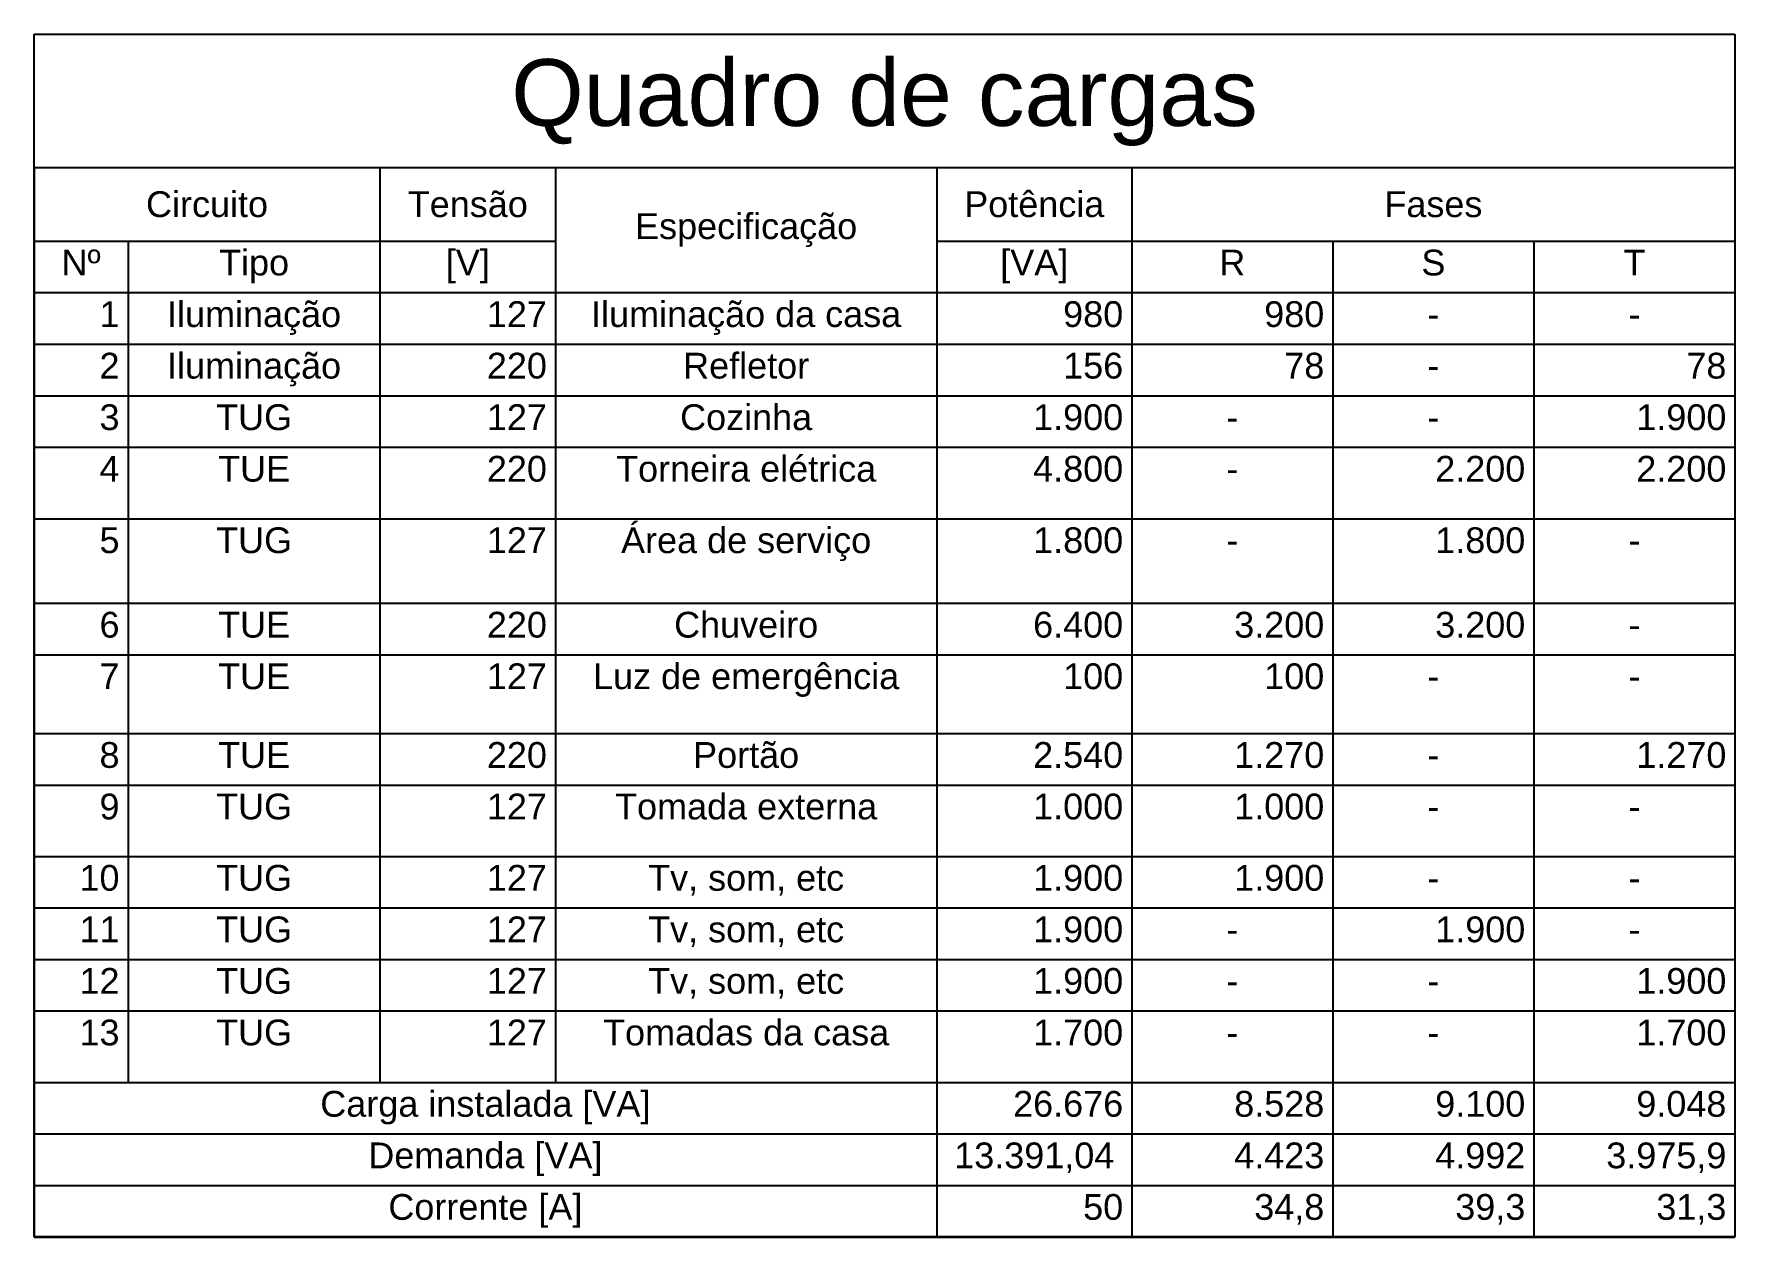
# Model space of a CAD drawing. Header units: millimetres. Extents: x 0 to 297, y 0 to 210.
import ezdxf
from ezdxf.enums import TextEntityAlignment as Align

# ---------------------------------------------------------------- set-up
doc = ezdxf.new("R2010")
doc.units = ezdxf.units.MM
doc.styles.add('Paludo', font='ARIAL.TTF')
doc.styles.get("Standard").update_dxf_attribs({"font": 'ARIAL.TTF'})

# ---------------------------------------------------------------- blocks, each defined once
blk = doc.blocks.new('*T1')
at = {"color": 0, "linetype": 'ByBlock', "lineweight": -2, "transparency": 16777216}
for p, q in [((0, 0), (297, 0)), ((0, 0), (0, -186.71)), ((60.41, 0), (60.41, -159.71)), ((91.06, 0), (91.06, -159.71)), ((157.63, 0), (157.63, -186.71)), ((191.68, 0), (191.68, -186.71)), ((297, 0), (297, -186.71)), ((0, -12.83), (91.06, -12.83)), ((16.43, -12.83), (16.43, -159.71)), ((157.63, -12.83), (297, -12.83)), ((226.79, -12.83), (226.79, -186.71)), ((261.89, -12.83), (261.89, -186.71)), ((0, -21.83), (297, -21.83)), ((0, -30.83), (297, -30.83)), ((0, -39.83), (297, -39.83)), ((0, -48.83), (297, -48.83)), ((0, -61.31), (297, -61.31)), ((0, -76.06), (297, -76.06)), ((0, -85.06), (297, -85.06)), ((0, -98.8), (297, -98.8)), ((0, -107.8), (297, -107.8)), ((0, -120.25), (297, -120.25)), ((0, -129.25), (297, -129.25)), ((0, -138.25), (297, -138.25)), ((0, -147.25), (297, -147.25)), ((0, -159.71), (297, -159.71)), ((0, -168.71), (297, -168.71)), ((0, -177.71), (297, -177.71)), ((0, -186.71), (297, -186.71))]:
    blk.add_line(p, q, dxfattribs=at)
at = {"color": 0, "transparency": 16777216, "char_height": 4.5}
for s, insert, width, attachment_point in [('Circuito', (30.21, -6.42), 57.4137, 5), ('Tensão', (75.74, -6.42), 27.6491, 5), ('Potência', (174.65, -6.42), 31.0553, 5), ('Fases', (244.34, -6.42), 102.3187, 5), ('Especificação', (124.34, -10.92), 63.5632, 5), ('Nº', (8.22, -14.33), 13.4305, 2), ('Tipo', (38.42, -14.33), 40.9832, 2), ('[V]', (75.74, -14.33), 27.6491, 2), ('[VA]', (174.65, -14.33), 31.0553, 2), ('R', (209.23, -14.33), 32.1062, 2), ('S', (244.34, -14.33), 32.1062, 2), ('T', (279.45, -14.33), 32.1062, 2), ('1', (14.93, -23.33), 13.4305, 3), ('Iluminação', (38.42, -23.33), 40.9832, 2), ('127', (89.56, -23.33), 27.6491, 3), ('Iluminação da casa', (124.34, -23.33), 63.5632, 2), ('980', (190.18, -23.33), 31.0553, 3), ('980', (225.29, -23.33), 32.1062, 3), ('-', (244.34, -23.33), 32.1062, 2), ('-', (279.45, -23.33), 32.1062, 2), ('2', (14.93, -32.33), 13.4305, 3), ('Iluminação', (38.42, -32.33), 40.9832, 2), ('220', (89.56, -32.33), 27.6491, 3), ('Refletor', (124.34, -32.33), 63.5632, 2), ('156', (190.18, -32.33), 31.0553, 3), ('78', (225.29, -32.33), 32.1062, 3), ('78', (295.5, -32.33), 32.1062, 3), ('-', (244.34, -32.33), 32.1062, 2), ('3', (14.93, -41.33), 13.4305, 3), ('TUG', (38.42, -41.33), 40.9832, 2), ('127', (89.56, -41.33), 27.6491, 3), ('Cozinha', (124.34, -41.33), 63.5632, 2), ('1.900', (190.18, -41.33), 31.0553, 3), ('1.900', (295.5, -41.33), 32.1062, 3), ('-', (209.23, -41.33), 32.1062, 2), ('-', (244.34, -41.33), 32.1062, 2), ('4', (14.93, -50.33), 13.4305, 3), ('TUE', (38.42, -50.33), 40.9832, 2), ('220', (89.56, -50.33), 27.6491, 3), ('Torneira elétrica', (124.34, -50.33), 63.5632, 2), ('4.800', (190.18, -50.33), 31.0553, 3), ('2.200', (260.39, -50.33), 32.1062, 3), ('2.200', (295.5, -50.33), 32.1062, 3), ('-', (209.23, -50.33), 32.1062, 2), ('Área de serviço', (124.34, -62.81), 63.5632, 2), ('5', (14.93, -62.81), 13.4305, 3), ('TUG', (38.42, -62.81), 40.9832, 2), ('127', (89.56, -62.81), 27.6491, 3), ('1.800', (190.18, -62.81), 31.0553, 3), ('-', (209.23, -62.81), 32.1062, 2), ('1.800', (260.39, -62.81), 32.1062, 3), ('-', (279.45, -62.81), 32.1062, 2), ('6', (14.93, -77.56), 13.4305, 3), ('TUE', (38.42, -77.56), 40.9832, 2), ('220', (89.56, -77.56), 27.6491, 3), ('Chuveiro', (124.34, -77.56), 63.5632, 2), ('6.400', (190.18, -77.56), 31.0553, 3), ('3.200', (225.29, -77.56), 32.1062, 3), ('3.200', (260.39, -77.56), 32.1062, 3), ('-', (279.45, -77.56), 32.1062, 2), ('7', (14.93, -86.56), 13.4305, 3), ('TUE', (38.42, -86.56), 40.9832, 2), ('127', (89.56, -86.56), 27.6491, 3), ('Luz de emergência', (124.34, -86.56), 63.5632, 2), ('100', (190.18, -86.56), 31.0553, 3), ('100', (225.29, -86.56), 32.1062, 3), ('-', (244.34, -86.56), 32.1062, 2), ('-', (279.45, -86.56), 32.1062, 2), ('8', (14.93, -100.3), 13.4305, 3), ('TUE', (38.42, -100.3), 40.9832, 2), ('220', (89.56, -100.3), 27.6491, 3), ('Portão', (124.34, -100.3), 63.5632, 2), ('2.540', (190.18, -100.3), 31.0553, 3), ('1.270', (225.29, -100.3), 32.1062, 3), ('1.270', (295.5, -100.3), 32.1062, 3), ('-', (244.34, -100.3), 32.1062, 2), ('9', (14.93, -109.3), 13.4305, 3), ('TUG', (38.42, -109.3), 40.9832, 2), ('127', (89.56, -109.3), 27.6491, 3), ('Tomada externa', (124.34, -109.3), 63.5632, 2), ('1.000', (190.18, -109.3), 31.0553, 3), ('1.000', (225.29, -109.3), 32.1062, 3), ('-', (244.34, -109.3), 32.1062, 2), ('-', (279.45, -109.3), 32.1062, 2), ('10', (14.93, -121.75), 13.4305, 3), ('TUG', (38.42, -121.75), 40.9832, 2), ('127', (89.56, -121.75), 27.6491, 3), ('Tv, som, etc', (124.34, -121.75), 63.5632, 2), ('1.900', (190.18, -121.75), 31.0553, 3), ('1.900', (225.29, -121.75), 32.1062, 3), ('-', (244.34, -121.75), 32.1062, 2), ('-', (279.45, -121.75), 32.1062, 2), ('11', (14.93, -130.75), 13.4305, 3), ('TUG', (38.42, -130.75), 40.9832, 2), ('127', (89.56, -130.75), 27.6491, 3), ('Tv, som, etc', (124.34, -130.75), 63.5632, 2), ('1.900', (190.18, -130.75), 31.0553, 3), ('-', (209.23, -130.75), 32.1062, 2), ('1.900', (260.39, -130.75), 32.1062, 3), ('-', (279.45, -130.75), 32.1062, 2), ('12', (14.93, -139.75), 13.4305, 3), ('TUG', (38.42, -139.75), 40.9832, 2), ('127', (89.56, -139.75), 27.6491, 3), ('Tv, som, etc', (124.34, -139.75), 63.5632, 2), ('1.900', (190.18, -139.75), 31.0553, 3), ('-', (209.23, -139.75), 32.1062, 2), ('-', (244.34, -139.75), 32.1062, 2), ('1.900', (295.5, -139.75), 32.1062, 3), ('13', (14.93, -148.75), 13.4305, 3), ('TUG', (38.42, -148.75), 40.9832, 2), ('127', (89.56, -148.75), 27.6491, 3), ('Tomadas da casa', (124.34, -148.75), 63.5632, 2), ('1.700', (190.18, -148.75), 31.0553, 3), ('-', (209.23, -148.75), 32.1062, 2), ('-', (244.34, -148.75), 32.1062, 2), ('1.700', (295.5, -148.75), 32.1062, 3), ('Carga instalada [VA]', (78.81, -161.21), 154.626, 2), ('26.676', (190.18, -161.21), 31.0553, 3), ('8.528', (225.29, -161.21), 32.1062, 3), ('9.100', (260.39, -161.21), 32.1062, 3), ('9.048', (295.5, -161.21), 32.1062, 3), ('Demanda [VA]', (78.81, -170.21), 154.626, 2), ('13.391,04', (174.65, -170.21), 31.0553, 2), ('4.423', (225.29, -170.21), 32.1062, 3), ('4.992', (260.39, -170.21), 32.1062, 3), ('3.975,9', (295.5, -170.21), 32.1062, 3), ('Corrente [A]', (78.81, -179.21), 154.626, 2), ('50', (190.18, -179.21), 31.0553, 3), ('34,8', (225.29, -179.21), 32.1062, 3), ('39,3', (260.39, -179.21), 32.1062, 3), ('31,3', (295.5, -179.21), 32.1062, 3)]:
    blk.add_mtext(s, dxfattribs=dict(at, insert=insert, width=width, attachment_point=attachment_point))

msp = doc.modelspace()

# ---------------------------------------------------------------- linework, layer by layer
for p, q in [((0, 0), (0, 210)), ((0, 210), (297, 210)), ((297, 210), (297, 0)), ((297, 0), (0, 0))]:
    msp.add_line(p, q)

# ---------------------------------------------------------------- block references
msp.add_blockref('*T1', (0, 186.68))

# ---------------------------------------------------------------- texts
at = {"style": 'Paludo'}
msp.add_text('Quadro de cargas', height=11.6578, dxfattribs=at).set_placement((148.5, 198.34), align=Align.MIDDLE)

doc.saveas('drawing.dxf')
